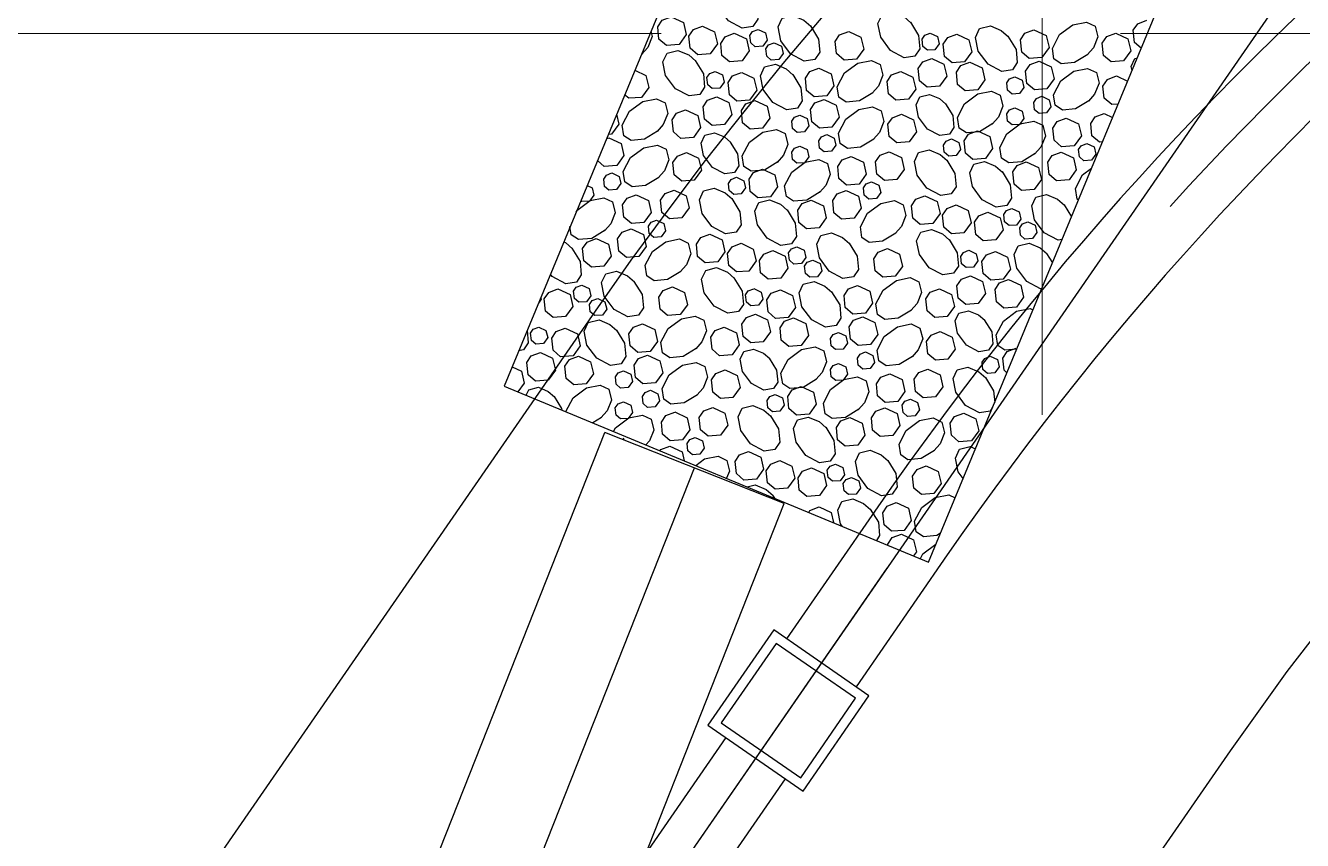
# Model space of a CAD drawing. Header units: inches. Extents: x 3312 to 5850, y 7905 to 11961.
# Drawn here: x 5634.96 to 5662.75, y 11243.89 to 11261.61 of the extents above; entities that cross this region are included whole.
import ezdxf

# ---------------------------------------------------------------- set-up
doc = ezdxf.new("R2010")
doc.units = ezdxf.units.IN
doc.header["$LTSCALE"] = 80
doc.header["$MEASUREMENT"] = 0
for name, pattern in [('CENTER2', [1.125, 0.75, -0.125, 0.125, -0.125]), ('DASHED2', [0.375, 0.25, -0.125]), ('HIDDEN', [0.375, 0.25, -0.125])]:
    doc.linetypes.add(name, pattern=pattern)
for name, color, linetype in [('ESMT', 7, 'DASHED2'), ('grid', 254, 'HIDDEN'), ('LOTLINE', 7, 'Continuous'), ('PAVING', 7, 'Continuous'), ('STORM', 250, 'Continuous'), ('STORM CL', 7, 'CENTER2')]:
    doc.layers.add(name, color=color, linetype=linetype)

# ---------------------------------------------------------------- blocks, each defined once
blk = doc.blocks.new('A$C5A1238BA')
at = {"layer": 'PAVING', "color": 1, "flags": 128}
blk.add_lwpolyline([(22.132, 11.404), (16.43, 19.619), (0, 8.215), (5.702, 0)], close=True, dxfattribs=at)
for points in [[(6.861, 12.977), (6.822, 12.863), (6.612, 12.717), (6.416, 12.662)], [(7.405, 13.002), (7.56, 12.755), (7.472, 12.501), (7.221, 12.404), (6.981, 12.533), (6.918, 12.739), (7.038, 12.976), (7.197, 13.045), (7.405, 13.002)], [(9.1, 12.536), (9.094, 12.198), (8.96, 11.941), (8.786, 11.864), (8.572, 11.959), (8.406, 12.254), (8.381, 12.613), (8.493, 12.895), (8.671, 13.006), (8.9, 12.928), (9.047, 12.716), (9.102, 12.521)], [(6.431, 12.664), (6.411, 12.665)], [(7.867, 12.466), (8.023, 12.219), (7.934, 11.966), (7.683, 11.868), (7.444, 11.997), (7.38, 12.203), (7.5, 12.441), (7.659, 12.509), (7.867, 12.466)], [(6.109, 12.455), (6.251, 12.23), (6.162, 11.976), (5.912, 11.879), (5.672, 12.008), (5.635, 12.126)], [(7.33, 11.919), (7.324, 11.581), (7.189, 11.324), (7.016, 11.247), (6.802, 11.342), (6.636, 11.636), (6.611, 11.996), (6.723, 12.277), (6.901, 12.388), (7.13, 12.31), (7.277, 12.099), (7.332, 11.904)], [(8.364, 11.96), (8.52, 11.713), (8.431, 11.46), (8.181, 11.362), (7.941, 11.491), (7.878, 11.697), (7.997, 11.935), (8.157, 12.003), (8.364, 11.96)], [(5.257, 11.864), (5.184, 11.656), (4.934, 11.558), (4.868, 11.593)], [(5.811, 11.072), (5.473, 11.078), (5.216, 11.212), (5.139, 11.385), (5.234, 11.6), (5.529, 11.766), (5.888, 11.79), (6.17, 11.678), (6.281, 11.501), (6.203, 11.271), (5.991, 11.125), (5.796, 11.069)], [(8.845, 11.748), (8.938, 11.6), (8.885, 11.448), (8.735, 11.389), (8.591, 11.466), (8.553, 11.59), (8.625, 11.732), (8.72, 11.773), (8.845, 11.748)], [(4.841, 11.522), (4.997, 11.275), (4.908, 11.021), (4.658, 10.924), (4.418, 11.053), (4.36, 11.241)], [(4.782, 11.534), (4.841, 11.522)], [(7.565, 11.488), (7.659, 11.339), (7.605, 11.187), (7.455, 11.128), (7.311, 11.206), (7.273, 11.33), (7.345, 11.472), (7.441, 11.513), (7.565, 11.488)], [(9.845, 11.2), (9.839, 10.862), (9.705, 10.605), (9.532, 10.529), (9.317, 10.623), (9.151, 10.918), (9.127, 11.277), (9.239, 11.559), (9.417, 11.67), (9.646, 11.592), (9.792, 11.381), (9.848, 11.185)], [(6.574, 11.133), (6.73, 10.886), (6.641, 10.632), (6.391, 10.534), (6.151, 10.663), (6.088, 10.87), (6.207, 11.106), (6.367, 11.175), (6.574, 11.133)], [(8.04, 11.156), (8.196, 10.909), (8.106, 10.656), (7.856, 10.558), (7.616, 10.687), (7.553, 10.893), (7.673, 11.13), (7.832, 11.199), (8.039, 11.156)], [(8.981, 11.315), (9.074, 11.167), (9.021, 11.015), (8.871, 10.957), (8.727, 11.034), (8.689, 11.158), (8.76, 11.3), (8.856, 11.341), (8.981, 11.315)], [(3.879, 10.907), (3.943, 10.805), (3.89, 10.653), (3.74, 10.594), (3.596, 10.672), (3.586, 10.704)], [(4.479, 10.845), (4.573, 10.697), (4.519, 10.544), (4.369, 10.486), (4.225, 10.563), (4.187, 10.687), (4.259, 10.829), (4.355, 10.87), (4.479, 10.845)], [(5.287, 10.211), (4.949, 10.217), (4.692, 10.351), (4.615, 10.525), (4.709, 10.739), (5.004, 10.905), (5.363, 10.929), (5.645, 10.818), (5.756, 10.64), (5.678, 10.411), (5.467, 10.264), (5.272, 10.208)], [(7.296, 11.003), (7.452, 10.756), (7.363, 10.502), (7.112, 10.405), (6.872, 10.534), (6.809, 10.74), (6.929, 10.977), (7.088, 11.046), (7.296, 11.003)], [(8.951, 10.516), (8.945, 10.178), (8.811, 9.921), (8.638, 9.844), (8.423, 9.939), (8.257, 10.234), (8.233, 10.593), (8.345, 10.875), (8.523, 10.986), (8.752, 10.908), (8.898, 10.697), (8.954, 10.501)], [(3.369, 10.554), (3.4, 10.571), (3.759, 10.595), (4.041, 10.483), (4.152, 10.305), (4.074, 10.076), (3.863, 9.93), (3.667, 9.874)], [(10.483, 10.647), (10.639, 10.4), (10.549, 10.147), (10.299, 10.049), (10.059, 10.178), (9.996, 10.384), (10.116, 10.621), (10.275, 10.69), (10.483, 10.647)], [(3.682, 9.877), (3.344, 9.883), (3.087, 10.017), (3.011, 10.19), (3.083, 10.355)], [(6.085, 10.341), (6.241, 10.094), (6.152, 9.84), (5.902, 9.743), (5.662, 9.872), (5.599, 10.078), (5.719, 10.315), (5.878, 10.383), (6.085, 10.341)], [(7.012, 10.017), (7.007, 9.713), (6.886, 9.481), (6.73, 9.413), (6.537, 9.497), (6.388, 9.762), (6.365, 10.086), (6.467, 10.34), (6.626, 10.439), (6.833, 10.369), (6.964, 10.179), (7.015, 10.003)], [(7.95, 10.487), (8.107, 10.24), (8.017, 9.986), (7.767, 9.889), (7.527, 10.018), (7.464, 10.224), (7.584, 10.461), (7.743, 10.53), (7.95, 10.487)], [(9.504, 10.326), (9.661, 10.079), (9.571, 9.826), (9.321, 9.728), (9.081, 9.857), (9.018, 10.063), (9.137, 10.301), (9.297, 10.369), (9.504, 10.326)], [(11.717, 10.089), (11.711, 9.751), (11.577, 9.494), (11.404, 9.417), (11.189, 9.512), (11.024, 9.806), (10.999, 10.166), (11.111, 10.448), (11.289, 10.559), (11.518, 10.481), (11.664, 10.269), (11.72, 10.074)], [(2.788, 10.15), (2.811, 10.116), (2.867, 9.921)], [(4.67, 10.16), (4.826, 9.913), (4.737, 9.66), (4.487, 9.562), (4.247, 9.691), (4.183, 9.897), (4.303, 10.135), (4.463, 10.203), (4.67, 10.16)], [(2.865, 9.936), (2.859, 9.597), (2.724, 9.341), (2.551, 9.264), (2.336, 9.359), (2.171, 9.653), (2.166, 9.719)], [(3.423, 9.83), (3.579, 9.583), (3.49, 9.329), (3.24, 9.232), (3, 9.361), (2.936, 9.567), (3.056, 9.804), (3.215, 9.873), (3.423, 9.83)], [(5.418, 9.797), (5.574, 9.55), (5.485, 9.297), (5.235, 9.199), (4.995, 9.328), (4.932, 9.534), (5.051, 9.772), (5.211, 9.84), (5.418, 9.797)], [(7.647, 9.095), (7.309, 9.1), (7.052, 9.235), (6.975, 9.408), (7.07, 9.623), (7.365, 9.788), (7.724, 9.813), (8.006, 9.701), (8.117, 9.523), (8.039, 9.294), (7.828, 9.148), (7.632, 9.092)], [(9.229, 9.692), (9.385, 9.445), (9.296, 9.191), (9.045, 9.094), (8.806, 9.223), (8.742, 9.429), (8.862, 9.666), (9.021, 9.735), (9.229, 9.692)], [(10.198, 9.242), (9.86, 9.248), (9.603, 9.383), (9.527, 9.556), (9.621, 9.77), (9.916, 9.936), (10.275, 9.96), (10.557, 9.849), (10.668, 9.671), (10.59, 9.442), (10.379, 9.295), (10.184, 9.24)], [(4.178, 9.596), (4.334, 9.349), (4.245, 9.096), (3.994, 8.998), (3.754, 9.127), (3.691, 9.333), (3.811, 9.57), (3.97, 9.639), (4.177, 9.596)], [(4.744, 9.453), (4.837, 9.305), (4.784, 9.153), (4.634, 9.094), (4.49, 9.171), (4.452, 9.295), (4.524, 9.437), (4.619, 9.479), (4.744, 9.453)], [(8.601, 9.689), (8.695, 9.541), (8.641, 9.389), (8.491, 9.33), (8.347, 9.408), (8.309, 9.531), (8.381, 9.674), (8.477, 9.715), (8.601, 9.689)], [(11.953, 9.658), (12.046, 9.509), (11.993, 9.357), (11.842, 9.299), (11.699, 9.376), (11.66, 9.5), (11.732, 9.642), (11.828, 9.683), (11.952, 9.658)], [(1.712, 9.403), (1.699, 9.366), (1.605, 9.329)], [(2.129, 9.36), (2.285, 9.113), (2.196, 8.859), (1.946, 8.762), (1.706, 8.891), (1.643, 9.097), (1.762, 9.334), (1.922, 9.403), (2.129, 9.36)], [(2.61, 9.148), (2.703, 8.999), (2.65, 8.847), (2.5, 8.788), (2.356, 8.866), (2.318, 8.99), (2.39, 9.132), (2.485, 9.173), (2.61, 9.147)], [(6.374, 8.967), (6.368, 8.629), (6.234, 8.372), (6.061, 8.296), (5.846, 8.39), (5.681, 8.685), (5.656, 9.044), (5.768, 9.326), (5.945, 9.437), (6.175, 9.359), (6.321, 9.148), (6.377, 8.952)], [(6.712, 9.298), (6.805, 9.15), (6.752, 8.998), (6.602, 8.939), (6.458, 9.017), (6.42, 9.141), (6.492, 9.283), (6.587, 9.324), (6.712, 9.298)], [(7.285, 9.142), (7.441, 8.895), (7.352, 8.641), (7.102, 8.544), (6.862, 8.673), (6.798, 8.879), (6.918, 9.116), (7.078, 9.185), (7.285, 9.142)], [(10.962, 9.303), (11.118, 9.056), (11.028, 8.802), (10.778, 8.704), (10.538, 8.834), (10.475, 9.04), (10.595, 9.277), (10.754, 9.345), (10.962, 9.303)], [(11.683, 9.173), (11.839, 8.926), (11.75, 8.672), (11.5, 8.575), (11.26, 8.704), (11.197, 8.91), (11.316, 9.147), (11.476, 9.216), (11.683, 9.173)], [(12.427, 9.327), (12.583, 9.079), (12.494, 8.826), (12.243, 8.728), (12.004, 8.857), (11.94, 9.063), (12.06, 9.301), (12.22, 9.369), (12.427, 9.326)], [(1.081, 8.965), (0.954, 8.723), (0.781, 8.647), (0.684, 8.69)], [(1.33, 8.887), (1.423, 8.739), (1.37, 8.587), (1.22, 8.528), (1.076, 8.606), (1.038, 8.729), (1.11, 8.872), (1.206, 8.913), (1.33, 8.887)], [(3.61, 8.6), (3.604, 8.262), (3.47, 8.005), (3.297, 7.928), (3.082, 8.023), (2.916, 8.317), (2.892, 8.677), (3.004, 8.959), (3.181, 9.07), (3.411, 8.991), (3.557, 8.78), (3.613, 8.585)], [(4.584, 8.234), (4.245, 8.24), (3.988, 8.374), (3.912, 8.548), (4.006, 8.762), (4.301, 8.928), (4.66, 8.952), (4.942, 8.841), (5.053, 8.663), (4.975, 8.433), (4.764, 8.287), (4.569, 8.232)], [(8.237, 9.124), (8.331, 8.975), (8.277, 8.823), (8.127, 8.765), (7.983, 8.842), (7.945, 8.966), (8.017, 9.108), (8.113, 9.149), (8.237, 9.124)], [(8.866, 9.015), (8.96, 8.867), (8.906, 8.714), (8.756, 8.656), (8.613, 8.734), (8.574, 8.857), (8.646, 8.999), (8.742, 9.04), (8.866, 9.015)], [(9.674, 8.381), (9.336, 8.387), (9.079, 8.521), (9.002, 8.695), (9.097, 8.909), (9.392, 9.075), (9.751, 9.1), (10.033, 8.988), (10.144, 8.81), (10.066, 8.581), (9.855, 8.434), (9.659, 8.379)], [(13.339, 8.686), (13.333, 8.348), (13.199, 8.091), (13.025, 8.015), (12.811, 8.109), (12.645, 8.404), (12.62, 8.763), (12.732, 9.045), (12.91, 9.156), (13.139, 9.078), (13.285, 8.867), (13.341, 8.671)], [(2.745, 8.715), (2.839, 8.567), (2.786, 8.415), (2.636, 8.356), (2.492, 8.434), (2.453, 8.558), (2.525, 8.7), (2.621, 8.741), (2.745, 8.715)], [(5.557, 8.572), (5.713, 8.325), (5.624, 8.071), (5.374, 7.973), (5.134, 8.103), (5.07, 8.309), (5.19, 8.546), (5.35, 8.614), (5.557, 8.572)], [(8.07, 8.047), (7.732, 8.053), (7.475, 8.187), (7.398, 8.36), (7.492, 8.575), (7.787, 8.741), (8.146, 8.765), (8.428, 8.653), (8.539, 8.476), (8.461, 8.246), (8.25, 8.1), (8.055, 8.044)], [(12.338, 8.657), (12.494, 8.41), (12.405, 8.157), (12.154, 8.059), (11.915, 8.188), (11.851, 8.394), (11.971, 8.631), (12.131, 8.7), (12.338, 8.657)], [(0.375, 8.475), (0.495, 8.285), (0.406, 8.032), (0.187, 7.946)], [(1.061, 8.403), (1.217, 8.156), (1.128, 7.902), (0.877, 7.804), (0.638, 7.934), (0.574, 8.14), (0.694, 8.377), (0.853, 8.445), (1.061, 8.403)], [(1.804, 8.556), (1.96, 8.309), (1.871, 8.055), (1.621, 7.958), (1.381, 8.087), (1.318, 8.293), (1.438, 8.53), (1.597, 8.599), (1.804, 8.556)], [(2.716, 7.916), (2.71, 7.578), (2.576, 7.321), (2.403, 7.244), (2.188, 7.338), (2.023, 7.633), (1.998, 7.992), (2.11, 8.274), (2.287, 8.386), (2.517, 8.307), (2.663, 8.096), (2.719, 7.901)], [(7.252, 8.106), (7.246, 7.768), (7.112, 7.511), (6.939, 7.434), (6.724, 7.528), (6.558, 7.823), (6.534, 8.182), (6.646, 8.465), (6.823, 8.575), (7.053, 8.497), (7.199, 8.286), (7.255, 8.091)], [(9.057, 8.331), (9.213, 8.083), (9.124, 7.83), (8.874, 7.732), (8.634, 7.861), (8.571, 8.068), (8.691, 8.305), (8.85, 8.373), (9.057, 8.331)], [(10.473, 8.511), (10.629, 8.264), (10.54, 8.01), (10.29, 7.913), (10.05, 8.042), (9.986, 8.248), (10.106, 8.485), (10.265, 8.554), (10.473, 8.511)], [(11.4, 8.187), (11.394, 7.883), (11.274, 7.651), (11.118, 7.583), (10.924, 7.667), (10.775, 7.933), (10.753, 8.256), (10.854, 8.51), (11.014, 8.61), (11.22, 8.539), (11.352, 8.349), (11.402, 8.174)], [(13.892, 8.497), (14.048, 8.25), (13.959, 7.996), (13.708, 7.898), (13.469, 8.028), (13.405, 8.233), (13.525, 8.471), (13.684, 8.539), (13.892, 8.496)], [(4.247, 8.047), (4.404, 7.8), (4.314, 7.546), (4.064, 7.449), (3.824, 7.578), (3.761, 7.784), (3.881, 8.021), (4.04, 8.09), (4.247, 8.047)], [(6.019, 8.036), (6.175, 7.789), (6.086, 7.536), (5.835, 7.438), (5.596, 7.567), (5.532, 7.773), (5.652, 8.011), (5.812, 8.079), (6.019, 8.036)], [(14.586, 7.412), (14.248, 7.418), (13.991, 7.553), (13.914, 7.726), (14.009, 7.94), (14.303, 8.106), (14.662, 8.131), (14.944, 8.019), (15.055, 7.841), (14.977, 7.612), (14.766, 7.466), (14.571, 7.41)], [(0.298, 7.786), (0.411, 7.856), (0.617, 7.786), (0.748, 7.596), (0.799, 7.42)], [(1.716, 7.887), (1.871, 7.64), (1.782, 7.386), (1.532, 7.289), (1.292, 7.418), (1.229, 7.624), (1.349, 7.861), (1.508, 7.93), (1.716, 7.887)], [(5.482, 7.489), (5.476, 7.151), (5.342, 6.893), (5.169, 6.817), (4.954, 6.911), (4.789, 7.206), (4.764, 7.565), (4.876, 7.847), (5.053, 7.958), (5.283, 7.88), (5.429, 7.669), (5.484, 7.474)], [(7.81, 8), (7.966, 7.753), (7.877, 7.5), (7.627, 7.402), (7.387, 7.531), (7.324, 7.737), (7.443, 7.974), (7.603, 8.043), (7.81, 8)], [(8.565, 7.767), (8.721, 7.519), (8.632, 7.266), (8.382, 7.168), (8.142, 7.297), (8.078, 7.504), (8.198, 7.741), (8.358, 7.809), (8.565, 7.766)], [(9.806, 7.967), (9.962, 7.72), (9.872, 7.467), (9.622, 7.369), (9.382, 7.498), (9.319, 7.704), (9.439, 7.942), (9.598, 8.01), (9.806, 7.967)], [(12.034, 7.265), (11.696, 7.271), (11.44, 7.405), (11.363, 7.578), (11.457, 7.793), (11.752, 7.958), (12.111, 7.983), (12.393, 7.871), (12.504, 7.693), (12.426, 7.464), (12.215, 7.318), (12.02, 7.262)], [(12.989, 7.859), (13.082, 7.711), (13.029, 7.559), (12.878, 7.5), (12.735, 7.578), (12.696, 7.702), (12.768, 7.844), (12.864, 7.885), (12.989, 7.859)], [(13.616, 7.862), (13.772, 7.615), (13.683, 7.362), (13.433, 7.264), (13.193, 7.393), (13.13, 7.599), (13.249, 7.836), (13.409, 7.905), (13.616, 7.862)], [(3.269, 7.726), (3.425, 7.479), (3.336, 7.226), (3.086, 7.128), (2.846, 7.257), (2.783, 7.463), (2.902, 7.7), (3.062, 7.769), (3.269, 7.726)], [(6.517, 7.53), (6.673, 7.283), (6.584, 7.03), (6.333, 6.932), (6.093, 7.061), (6.03, 7.267), (6.15, 7.504), (6.309, 7.573), (6.517, 7.53)], [(9.131, 7.623), (9.225, 7.475), (9.172, 7.323), (9.021, 7.264), (8.877, 7.342), (8.839, 7.465), (8.911, 7.608), (9.007, 7.649), (9.131, 7.623)], [(10.761, 7.137), (10.756, 6.799), (10.621, 6.542), (10.448, 6.466), (10.233, 6.56), (10.068, 6.855), (10.043, 7.214), (10.155, 7.496), (10.333, 7.607), (10.562, 7.529), (10.708, 7.318), (10.764, 7.123)], [(15.349, 7.473), (15.505, 7.226), (15.416, 6.972), (15.166, 6.874), (14.926, 7.004), (14.862, 7.21), (14.982, 7.447), (15.142, 7.515), (15.349, 7.473)], [(0.797, 7.434), (0.791, 7.129), (0.775, 7.099)], [(3.963, 6.642), (3.625, 6.648), (3.368, 6.782), (3.292, 6.955), (3.386, 7.17), (3.681, 7.335), (4.04, 7.36), (4.322, 7.248), (4.433, 7.07), (4.355, 6.841), (4.144, 6.695), (3.949, 6.639)], [(6.997, 7.318), (7.091, 7.169), (7.038, 7.017), (6.887, 6.959), (6.743, 7.036), (6.705, 7.16), (6.777, 7.302), (6.873, 7.343), (6.997, 7.317)], [(7.998, 6.77), (7.992, 6.432), (7.857, 6.175), (7.684, 6.098), (7.469, 6.193), (7.304, 6.488), (7.279, 6.847), (7.391, 7.129), (7.569, 7.24), (7.798, 7.162), (7.944, 6.951), (8, 6.755)], [(11.099, 7.469), (11.193, 7.32), (11.139, 7.168), (10.989, 7.11), (10.845, 7.187), (10.807, 7.311), (10.879, 7.453), (10.975, 7.494), (11.099, 7.468)], [(11.672, 7.313), (11.828, 7.065), (11.739, 6.812), (11.489, 6.714), (11.249, 6.843), (11.186, 7.049), (11.305, 7.287), (11.465, 7.355), (11.672, 7.312)], [(12.625, 7.294), (12.718, 7.145), (12.665, 6.993), (12.514, 6.935), (12.371, 7.012), (12.333, 7.136), (12.404, 7.278), (12.5, 7.319), (12.625, 7.294)], [(14.061, 6.551), (13.723, 6.557), (13.466, 6.691), (13.39, 6.865), (13.484, 7.079), (13.779, 7.245), (14.138, 7.27), (14.42, 7.158), (14.531, 6.98), (14.453, 6.751), (14.242, 6.605), (14.047, 6.549)], [(15.64, 6.898), (15.584, 7.08), (15.703, 7.317), (15.863, 7.386), (16.071, 7.343)], [(0.832, 7.017), (0.835, 7.022), (1.13, 7.188), (1.489, 7.213), (1.771, 7.101), (1.882, 6.923), (1.804, 6.694), (1.593, 6.547), (1.397, 6.492)], [(2.366, 7.089), (2.46, 6.941), (2.406, 6.788), (2.256, 6.73), (2.112, 6.807), (2.074, 6.931), (2.146, 7.073), (2.242, 7.114), (2.366, 7.089)], [(2.994, 7.092), (3.15, 6.845), (3.061, 6.591), (2.81, 6.494), (2.57, 6.623), (2.507, 6.829), (2.627, 7.066), (2.786, 7.135), (2.994, 7.092)], [(5.717, 7.058), (5.811, 6.909), (5.757, 6.757), (5.607, 6.698), (5.463, 6.776), (5.425, 6.899), (5.497, 7.042), (5.593, 7.083), (5.717, 7.057)], [(8.971, 6.404), (8.633, 6.41), (8.376, 6.544), (8.299, 6.718), (8.394, 6.932), (8.688, 7.098), (9.047, 7.123), (9.329, 7.011), (9.44, 6.833), (9.362, 6.604), (9.151, 6.457), (8.956, 6.402)], [(13.254, 7.185), (13.347, 7.037), (13.294, 6.885), (13.144, 6.826), (13, 6.904), (12.962, 7.027), (13.034, 7.169), (13.129, 7.211), (13.254, 7.185)], [(4.727, 6.703), (4.883, 6.455), (4.793, 6.202), (4.543, 6.104), (4.303, 6.233), (4.24, 6.439), (4.36, 6.676), (4.519, 6.745), (4.726, 6.702)], [(6.192, 6.726), (6.348, 6.479), (6.259, 6.225), (6.009, 6.128), (5.769, 6.257), (5.705, 6.463), (5.825, 6.7), (5.985, 6.769), (6.192, 6.726)], [(7.133, 6.885), (7.226, 6.737), (7.173, 6.585), (7.023, 6.526), (6.879, 6.604), (6.841, 6.728), (6.913, 6.87), (7.008, 6.911), (7.133, 6.885)], [(9.944, 6.742), (10.1, 6.495), (10.011, 6.241), (9.761, 6.144), (9.521, 6.273), (9.458, 6.479), (9.577, 6.716), (9.737, 6.784), (9.944, 6.742)], [(11.64, 6.276), (11.633, 5.938), (11.499, 5.681), (11.326, 5.604), (11.111, 5.699), (10.946, 5.994), (10.921, 6.352), (11.033, 6.635), (11.211, 6.746), (11.44, 6.668), (11.586, 6.456), (11.642, 6.261)], [(12.457, 6.217), (12.119, 6.223), (11.862, 6.357), (11.785, 6.531), (11.879, 6.745), (12.174, 6.911), (12.534, 6.935), (12.816, 6.824), (12.927, 6.646), (12.849, 6.417), (12.637, 6.27), (12.442, 6.215)], [(14.558, 6.147), (14.437, 6.212), (14.373, 6.418), (14.493, 6.655), (14.653, 6.724), (14.86, 6.681)], [(14.86, 6.681), (15.003, 6.455)], [(15.209, 6.598), (15.241, 6.68), (15.401, 6.78), (15.448, 6.764)], [(1.412, 6.494), (1.192, 6.498)], [(2.002, 6.523), (2.096, 6.375), (2.042, 6.223), (1.892, 6.164), (1.748, 6.242), (1.71, 6.365), (1.782, 6.508), (1.878, 6.549), (2.002, 6.523)], [(2.631, 6.415), (2.725, 6.266), (2.671, 6.114), (2.521, 6.056), (2.377, 6.133), (2.339, 6.257), (2.411, 6.399), (2.507, 6.44), (2.631, 6.415)], [(3.439, 5.781), (3.101, 5.787), (2.844, 5.921), (2.768, 6.094), (2.862, 6.309), (3.157, 6.475), (3.516, 6.499), (3.798, 6.387), (3.909, 6.21), (3.831, 5.98), (3.62, 5.834), (3.424, 5.778)], [(5.448, 6.573), (5.604, 6.326), (5.515, 6.072), (5.265, 5.975), (5.025, 6.104), (4.961, 6.31), (5.081, 6.547), (5.241, 6.615), (5.448, 6.573)], [(7.104, 6.086), (7.098, 5.748), (6.964, 5.491), (6.79, 5.414), (6.575, 5.509), (6.41, 5.803), (6.385, 6.162), (6.497, 6.445), (6.675, 6.556), (6.904, 6.477), (7.05, 6.266), (7.106, 6.071)], [(13.445, 6.501), (13.601, 6.254), (13.512, 6), (13.262, 5.902), (13.022, 6.032), (12.958, 6.238), (13.078, 6.475), (13.237, 6.543), (13.445, 6.501)], [(1.472, 6.095), (1.552, 6.14), (1.911, 6.165), (2.193, 6.053), (2.304, 5.875), (2.226, 5.646), (2.015, 5.5), (1.906, 5.469)], [(8.635, 6.217), (8.791, 5.97), (8.702, 5.716), (8.452, 5.619), (8.212, 5.748), (8.148, 5.954), (8.268, 6.191), (8.427, 6.26), (8.635, 6.217)], [(9.869, 5.659), (9.864, 5.321), (9.729, 5.064), (9.556, 4.987), (9.341, 5.082), (9.176, 5.376), (9.151, 5.735), (9.263, 6.018), (9.441, 6.128), (9.67, 6.05), (9.816, 5.839), (9.872, 5.644)], [(10.407, 6.207), (10.562, 5.96), (10.473, 5.706), (10.223, 5.608), (9.983, 5.737), (9.92, 5.943), (10.04, 6.181), (10.199, 6.249), (10.407, 6.207)], [(12.198, 6.17), (12.354, 5.923), (12.265, 5.67), (12.014, 5.572), (11.775, 5.701), (11.711, 5.907), (11.831, 6.145), (11.99, 6.213), (12.198, 6.17)], [(13.826, 5.638), (13.77, 5.669), (13.706, 5.875), (13.826, 6.112), (13.986, 6.18), (14.193, 6.138)], [(14.193, 6.138), (14.301, 5.968)], [(4.238, 5.911), (4.394, 5.664), (4.304, 5.41), (4.054, 5.312), (3.815, 5.442), (3.751, 5.648), (3.871, 5.885), (4.03, 5.953), (4.238, 5.911)], [(5.184, 5.604), (5.178, 5.299), (5.058, 5.068), (4.902, 4.999), (4.709, 5.084), (4.559, 5.349), (4.537, 5.672), (4.638, 5.926), (4.798, 6.026), (5.004, 5.956), (5.136, 5.766), (5.186, 5.59)], [(6.103, 6.057), (6.259, 5.81), (6.17, 5.556), (5.919, 5.459), (5.68, 5.588), (5.616, 5.794), (5.736, 6.031), (5.895, 6.1), (6.103, 6.057)], [(7.657, 5.896), (7.813, 5.649), (7.723, 5.396), (7.473, 5.298), (7.234, 5.427), (7.17, 5.633), (7.29, 5.87), (7.449, 5.939), (7.656, 5.896)], [(12.953, 5.937), (13.108, 5.689), (13.019, 5.436), (12.769, 5.338), (12.529, 5.467), (12.466, 5.674), (12.586, 5.911), (12.745, 5.979), (12.952, 5.937)], [(2.823, 5.73), (2.978, 5.483), (2.889, 5.23), (2.639, 5.132), (2.399, 5.261), (2.336, 5.467), (2.456, 5.704), (2.615, 5.773), (2.822, 5.73)], [(10.904, 5.701), (11.06, 5.453), (10.971, 5.2), (10.721, 5.102), (10.481, 5.231), (10.417, 5.437), (10.537, 5.675), (10.697, 5.743), (10.904, 5.7)], [(13.519, 5.793), (13.612, 5.645), (13.559, 5.493), (13.409, 5.434), (13.265, 5.512), (13.227, 5.635), (13.299, 5.778), (13.394, 5.819), (13.519, 5.793)], [(3.571, 5.367), (3.727, 5.12), (3.637, 4.867), (3.387, 4.769), (3.147, 4.898), (3.084, 5.104), (3.204, 5.341), (3.363, 5.41), (3.571, 5.367)], [(5.8, 4.665), (5.461, 4.67), (5.204, 4.805), (5.128, 4.978), (5.222, 5.192), (5.517, 5.358), (5.876, 5.383), (6.158, 5.271), (6.269, 5.093), (6.191, 4.864), (5.98, 4.718), (5.785, 4.662)], [(6.753, 5.259), (6.847, 5.111), (6.794, 4.959), (6.643, 4.9), (6.499, 4.978), (6.461, 5.101), (6.533, 5.243), (6.629, 5.285), (6.753, 5.259)], [(7.381, 5.262), (7.537, 5.015), (7.448, 4.761), (7.198, 4.664), (6.958, 4.793), (6.895, 4.999), (7.014, 5.236), (7.174, 5.305), (7.381, 5.262)], [(8.351, 4.812), (8.013, 4.818), (7.756, 4.952), (7.679, 5.125), (7.773, 5.34), (8.068, 5.506), (8.428, 5.53), (8.709, 5.419), (8.82, 5.241), (8.742, 5.012), (8.531, 4.865), (8.336, 4.809)], [(11.385, 5.488), (11.478, 5.34), (11.425, 5.188), (11.275, 5.129), (11.131, 5.206), (11.093, 5.33), (11.165, 5.472), (11.26, 5.514), (11.384, 5.488)], [(11.937, 4.327), (11.857, 4.363), (11.691, 4.658), (11.666, 5.017), (11.778, 5.299), (11.956, 5.41), (12.185, 5.332), (12.332, 5.12), (12.387, 4.925)], [(12.7, 4.857), (12.686, 4.888), (12.781, 5.103), (13.075, 5.268), (13.316, 5.285)], [(2.095, 5.197), (2.122, 5.209), (2.33, 5.166)], [(2.33, 5.166), (2.486, 4.919), (2.419, 4.73)], [(2.896, 5.023), (2.99, 4.875), (2.937, 4.723), (2.786, 4.664), (2.642, 4.741), (2.604, 4.865), (2.676, 5.007), (2.772, 5.048), (2.896, 5.023)], [(4.526, 4.537), (4.521, 4.199), (4.386, 3.942), (4.213, 3.866), (3.998, 3.96), (3.833, 4.255), (3.808, 4.614), (3.92, 4.896), (4.098, 5.007), (4.327, 4.929), (4.473, 4.718), (4.529, 4.522)], [(10.105, 5.228), (10.198, 5.079), (10.145, 4.927), (9.994, 4.868), (9.851, 4.946), (9.813, 5.07), (9.884, 5.212), (9.98, 5.253), (10.105, 5.228)], [(11.52, 5.056), (11.614, 4.907), (11.56, 4.755), (11.41, 4.697), (11.266, 4.774), (11.228, 4.898), (11.3, 5.04), (11.396, 5.081), (11.52, 5.056)], [(4.864, 4.868), (4.958, 4.72), (4.904, 4.568), (4.754, 4.509), (4.61, 4.587), (4.572, 4.71), (4.644, 4.853), (4.74, 4.894), (4.864, 4.868)], [(5.437, 4.712), (5.593, 4.465), (5.504, 4.211), (5.254, 4.114), (5.014, 4.243), (4.95, 4.449), (5.07, 4.686), (5.23, 4.755), (5.437, 4.712)], [(9.114, 4.873), (9.27, 4.626), (9.181, 4.372), (8.931, 4.274), (8.691, 4.403), (8.628, 4.609), (8.747, 4.847), (8.907, 4.915), (9.114, 4.872)], [(9.835, 4.743), (9.992, 4.496), (9.902, 4.242), (9.652, 4.145), (9.412, 4.274), (9.349, 4.48), (9.469, 4.717), (9.628, 4.786), (9.835, 4.743)], [(10.579, 4.896), (10.735, 4.649), (10.646, 4.396), (10.396, 4.298), (10.156, 4.427), (10.093, 4.633), (10.212, 4.87), (10.372, 4.939), (10.579, 4.896)], [(10.987, 3.668), (10.963, 3.679), (10.797, 3.974), (10.773, 4.333), (10.884, 4.615), (11.062, 4.726), (11.292, 4.648), (11.438, 4.437), (11.494, 4.241)], [(12.385, 4.94), (12.38, 4.634)], [(2.575, 4.506), (2.812, 4.522), (3.094, 4.41), (3.205, 4.233), (3.127, 4.003), (2.99, 3.908)], [(6.39, 4.694), (6.483, 4.545), (6.43, 4.393), (6.279, 4.334), (6.136, 4.412), (6.098, 4.536), (6.169, 4.678), (6.265, 4.719), (6.389, 4.693)], [(7.019, 4.585), (7.112, 4.437), (7.059, 4.284), (6.909, 4.226), (6.765, 4.303), (6.727, 4.427), (6.799, 4.569), (6.894, 4.61), (7.018, 4.585)], [(7.827, 3.951), (7.488, 3.957), (7.231, 4.091), (7.155, 4.265), (7.249, 4.479), (7.544, 4.645), (7.903, 4.669), (8.185, 4.558), (8.296, 4.38), (8.218, 4.15), (8.007, 4.004), (7.812, 3.948)], [(3.709, 4.142), (3.865, 3.895), (3.776, 3.641), (3.526, 3.543), (3.286, 3.672), (3.223, 3.879), (3.343, 4.116), (3.502, 4.184), (3.709, 4.142)], [(6.222, 3.617), (5.884, 3.623), (5.627, 3.757), (5.55, 3.93), (5.645, 4.145), (5.939, 4.311), (6.298, 4.335), (6.581, 4.223), (6.691, 4.045), (6.614, 3.816), (6.402, 3.67), (6.207, 3.614)], [(9.571, 3.774), (9.566, 3.469), (9.445, 3.238), (9.289, 3.17), (9.096, 3.254), (8.947, 3.519), (8.925, 3.843), (9.026, 4.096), (9.185, 4.196), (9.392, 4.126), (9.523, 3.936), (9.573, 3.76)], [(10.49, 4.227), (10.646, 3.98), (10.557, 3.726), (10.307, 3.629), (10.067, 3.758), (10.004, 3.964), (10.123, 4.201), (10.283, 4.27), (10.49, 4.227)], [(11.491, 4.256), (11.487, 4.015)], [(5.404, 3.676), (5.398, 3.337), (5.264, 3.08), (5.091, 3.004), (4.876, 3.098), (4.711, 3.393), (4.686, 3.752), (4.798, 4.034), (4.976, 4.145), (5.205, 4.067), (5.351, 3.856), (5.407, 3.661)], [(7.21, 3.9), (7.366, 3.653), (7.277, 3.4), (7.026, 3.302), (6.787, 3.431), (6.723, 3.637), (6.843, 3.875), (7.002, 3.943), (7.21, 3.9)], [(8.625, 4.081), (8.781, 3.834), (8.692, 3.58), (8.442, 3.483), (8.202, 3.612), (8.138, 3.818), (8.258, 4.055), (8.418, 4.123), (8.625, 4.081)], [(4.171, 3.606), (4.327, 3.359), (4.238, 3.106), (3.988, 3.008), (3.748, 3.137), (3.685, 3.343), (3.804, 3.58), (3.964, 3.649), (4.171, 3.606)], [(5.963, 3.57), (6.119, 3.323), (6.03, 3.07), (5.779, 2.972), (5.539, 3.101), (5.476, 3.307), (5.596, 3.544), (5.755, 3.613), (5.962, 3.57)], [(3.268, 3.507), (3.435, 3.45), (3.581, 3.239), (3.637, 3.044)], [(6.718, 3.337), (6.873, 3.089), (6.784, 2.836), (6.534, 2.738), (6.294, 2.867), (6.231, 3.073), (6.351, 3.31), (6.51, 3.379), (6.717, 3.336)], [(7.958, 3.537), (8.114, 3.29), (8.025, 3.037), (7.775, 2.939), (7.535, 3.068), (7.471, 3.274), (7.591, 3.511), (7.751, 3.58), (7.958, 3.537)], [(9.818, 2.857), (9.592, 2.975), (9.515, 3.148), (9.61, 3.363), (9.905, 3.528), (10.264, 3.553), (10.545, 3.441), (10.58, 3.386)], [(3.634, 3.059), (3.633, 2.981)], [(4.669, 3.1), (4.825, 2.853), (4.736, 2.599), (4.485, 2.502), (4.246, 2.631), (4.182, 2.837), (4.302, 3.074), (4.461, 3.143), (4.669, 3.1)], [(7.284, 3.193), (7.377, 3.045), (7.324, 2.893), (7.174, 2.834), (7.03, 2.912), (6.992, 3.035), (7.063, 3.177), (7.159, 3.218), (7.284, 3.193)], [(8.696, 2.078), (8.601, 2.036), (8.386, 2.13), (8.22, 2.425), (8.196, 2.784), (8.307, 3.066), (8.485, 3.177), (8.714, 3.099), (8.861, 2.888), (8.916, 2.692)], [(9.251, 3.039), (9.345, 2.89), (9.291, 2.738), (9.141, 2.679), (8.998, 2.757), (8.959, 2.88), (9.031, 3.023), (9.127, 3.064), (9.252, 3.038)], [(5.15, 2.887), (5.243, 2.739), (5.19, 2.587), (5.04, 2.528), (4.896, 2.606), (4.858, 2.73), (4.929, 2.872), (5.025, 2.913), (5.15, 2.887)], [(6.15, 2.34), (6.144, 2.002), (6.01, 1.745), (5.836, 1.668), (5.621, 1.763), (5.456, 2.057), (5.431, 2.417), (5.543, 2.699), (5.721, 2.81), (5.951, 2.731), (6.097, 2.52), (6.152, 2.325)], [(9.362, 2.54), (9.338, 2.619), (9.458, 2.856), (9.617, 2.925), (9.825, 2.882)], [(9.825, 2.882), (9.834, 2.868)], [(7.123, 1.974), (6.785, 1.98), (6.528, 2.114), (6.452, 2.288), (6.546, 2.502), (6.84, 2.668), (7.2, 2.692), (7.482, 2.581), (7.593, 2.403), (7.514, 2.173), (7.304, 2.027), (7.108, 1.972)], [(8.914, 2.707), (8.908, 2.369), (8.79, 2.143)], [(4.092, 2.319), (4.137, 2.339), (4.344, 2.296)], [(4.344, 2.296), (4.5, 2.049), (4.426, 1.838)], [(5.285, 2.455), (5.379, 2.307), (5.325, 2.155), (5.175, 2.096), (5.031, 2.174), (4.993, 2.298), (5.065, 2.44), (5.161, 2.481), (5.285, 2.455)], [(8.097, 2.312), (8.253, 2.065), (8.164, 1.811), (7.913, 1.714), (7.674, 1.843), (7.61, 2.049), (7.73, 2.286), (7.89, 2.354), (8.097, 2.312)], [(4.542, 1.672), (4.538, 1.732), (4.649, 2.014), (4.827, 2.125), (5.057, 2.047), (5.203, 1.836), (5.258, 1.641)], [(6.787, 1.787), (6.943, 1.54), (6.854, 1.286), (6.604, 1.188), (6.364, 1.318), (6.301, 1.524), (6.42, 1.761), (6.58, 1.83), (6.787, 1.787)], [(7.316, 1.12), (7.304, 1.305), (7.415, 1.587), (7.593, 1.698), (7.822, 1.62), (7.892, 1.52)], [(8.175, 1.716), (8.192, 1.75), (8.277, 1.787)], [(5.256, 1.656), (5.25, 1.318), (5.116, 1.061), (5.001, 1.01)], [(5.809, 1.466), (5.965, 1.219), (5.876, 0.965), (5.626, 0.868), (5.386, 0.997), (5.323, 1.203), (5.442, 1.44), (5.602, 1.509), (5.809, 1.466)], [(5.157, 0.786), (5.167, 0.806), (5.326, 0.874), (5.534, 0.832)], [(6.259, 0.386), (6.165, 0.388), (5.908, 0.522), (5.832, 0.695), (5.926, 0.91), (6.221, 1.075), (6.58, 1.1), (6.862, 0.988), (6.942, 0.86)], [(5.534, 0.832), (5.69, 0.585), (5.6, 0.331), (5.499, 0.292)], [(5.593, 0.157), (5.696, 0.215), (6.046, 0.239)]]:
    blk.add_lwpolyline(points, dxfattribs=at)

msp = doc.modelspace()

# ---------------------------------------------------------------- linework, layer by layer
at = {"layer": 'ESMT'}
for p, q in [((5647.352, 11255.4), (5588.895, 11170.881)), ((5661.169, 11245.843), (5602.712, 11161.324))]:
    msp.add_line(p, q, dxfattribs=at)
for radius, start, end in [(76.65, 113.09363, 145.33074), (59.85, 113.09332, 145.33071)]:
    msp.add_arc((5710.393, 11211.798), radius, start, end, dxfattribs=at)
at = {"layer": 'grid', "color": 252, "linetype": 'HIDDEN', "lineweight": 0}
for p, q in [((5657.35, 8223.144), (5657.022, 11895.621)), ((3378.789, 11261.438), (5783.295, 11261.438))]:
    msp.add_line(p, q, dxfattribs=at)
at = {"layer": 'LOTLINE'}
msp.add_line((5685.702, 11296.081), (5596.124, 11166.565), dxfattribs=at)
at = {"layer": 'PAVING'}
msp.add_line((5651.469, 11251.221), (5647.564, 11252.765), dxfattribs=at)
at = {"layer": 'PAVING', "flags": 128}
for points in [[(5591.143, 11163.056), (5635.936, 11227.819), (5635.936, 11227.819, 0.057167), (5642.705, 11240.483), (5642.705, 11240.483), (5647.564, 11252.765)], [(5590.153, 11157.932), (5637.664, 11226.625), (5637.664, 11226.625, 0.057167), (5644.658, 11239.711), (5644.658, 11239.711), (5649.517, 11251.993)], [(5594.597, 11160.667), (5639.467, 11225.54), (5639.391, 11225.43, 0.057167), (5646.611, 11238.938), (5646.611, 11238.938), (5651.469, 11251.221)]]:
    msp.add_lwpolyline(points, format="xyb", dxfattribs=at)
at = {"layer": 'STORM', "color": 5}
for p, q in [((5653.505, 11251.144), (5651.52, 11248.274)), ((5655.016, 11250.099), (5653.031, 11247.229))]:
    msp.add_line(p, q, dxfattribs=at)
at = {"layer": 'STORM', "color": 5, "flags": 128}
msp.add_lwpolyline([(5647.987, 11252.598), (5647.968, 11252.639)], dxfattribs=at)
for points in [[(5649.806, 11246.396), (5651.879, 11244.963), (5653.312, 11247.035), (5651.24, 11248.469)], [(5650.098, 11246.449), (5651.826, 11245.255), (5653.02, 11246.982), (5651.293, 11248.176)]]:
    msp.add_lwpolyline(points, close=True, dxfattribs=at)
for points in [[(5650.195, 11246.127), (5605.089, 11180.911), (5605.089, 11180.911, 0.14613), (5592.852, 11143.344), (5591.008, 11068.655), (5591.008, 11068.655, -0.206344), (5568.664, 11020.146)], [(5651.49, 11245.231), (5606.384, 11180.015), (5606.384, 11180.015, 0.097848), (5595.958, 11156.029)]]:
    msp.add_lwpolyline(points, format="xyb", dxfattribs=at)
at = {"layer": 'STORM', "color": 5}
for radius in [69.169, 67.331]:
    msp.add_arc((5710.393, 11211.798), radius, 113.09363, 145.33074, dxfattribs=at)
at = {"layer": 'STORM CL', "color": 5, "flags": 128}
msp.add_lwpolyline([(5730.182, 11294.432), (5683.623, 11274.579), (5683.623, 11274.579, 0.141596), (5654.26, 11250.621), (5654.261, 11250.621), (5605.736, 11180.463), (5605.736, 11180.463, 0.14613), (5593.639, 11143.324), (5591.796, 11068.636), (5591.795, 11068.636, -0.21192), (5568.095, 11018.597)], format="xyb", dxfattribs=at)

# ---------------------------------------------------------------- block references
at = {"rotation": 32.73861094249924}
msp.add_blockref('A$C5A1238BA', (5649.813, 11246.862), dxfattribs=at)

doc.saveas('drawing.dxf')
